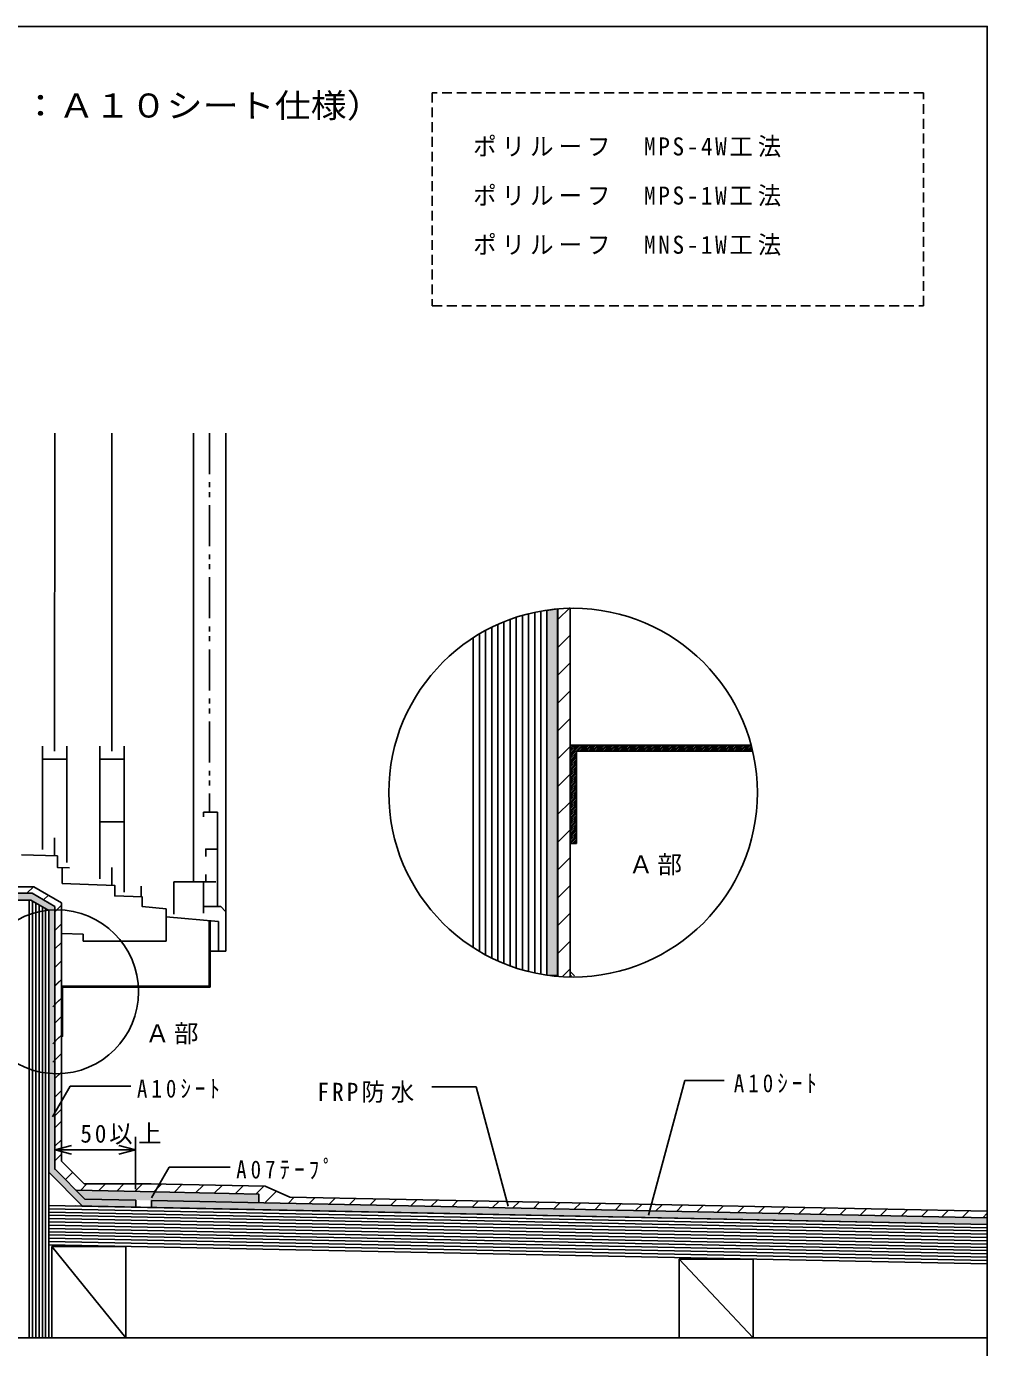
# Model space of a CAD drawing. Units: millimetres, scale not verified. Extents: x -456 to 445, y -620 to 665.
# Drawn here: x -142 to 445, y -141 to 665 of the extents above; entities that cross this region are included whole.
import ezdxf
from ezdxf.enums import TextEntityAlignment as Align

# ---------------------------------------------------------------- set-up
doc = ezdxf.new("R2010")
doc.units = ezdxf.units.MM
doc.header["$LTSCALE"] = 5
doc.linetypes.add('DASHED1', pattern=[1.8, 1.2, -0.6])
doc.linetypes.add('DOUBLE_CHAIN1', pattern=[8.8, 5, -1, 0.6, -0.6, 0.6, -1])
for name, color, linetype in [('0-0_境界寸法', 7, 'Continuous'), ('A-0', 4, 'Continuous'), ('A-9', 7, 'DASHED1'), ('F-0', 2, 'Continuous')]:
    doc.layers.add(name, color=color, linetype=linetype)
doc.styles.add('ＭＳ ゴシック', font='')
doc.styles.get('ＭＳ ゴシック').set_extended_font_data('MS Gothic')

msp = doc.modelspace()

# ---------------------------------------------------------------- linework, layer by layer
at = {"layer": 'A-0', "color": 7}
for p, q in [((-125.018, 223.262), (-125.017, 417.295)), ((-90.02, 223.262), (-90.019, 417.295)), ((-132.52, 226.262), (-132.522, 163.262)), ((-117.522, 226.262), (-117.523, 155.261)), ((-97.522, 226.262), (-97.524, 145.261)), ((-82.521, 226.262), (-82.522, 137.261)), ((-117.522, 218.262), (-132.52, 218.262)), ((-82.521, 218.262), (-97.522, 218.262)), ((-82.522, 180.062), (-97.524, 180.062)), ((-125.022, 170.262), (-125.022, 159.32)), ((-123.319, 159.261), (-145.318, 160.029)), ((-90.021, 152.261), (-90.021, 141.321)), ((-32.822, 147.936), (-32.822, 143.473)), ((-72.22, 140.762), (-72.22, 134.285)), ((-34.123, 124.437), (-34.123, 143.437)), ((-57.023, 127.064), (-57.023, 107.261)), ((-34.123, 128.437), (-23.622, 128.437)), ((-23.622, 128.437), (-20.624, 125.437)), ((-107.524, 111.51), (-120.823, 111.974)), ((-107.524, 107.261), (-107.524, 111.51)), ((-57.023, 107.261), (-107.524, 107.261)), ((-30.022, 101.262), (-20.523, 101.262)), ((-126.663, -134.738), (-126.663, -78.963)), ((-81.663, -78.963), (-126.663, -78.963)), ((-81.663, -134.738), (-81.663, -78.963)), ((256.337, -134.738), (256.337, -86.706)), ((301.337, -86.706), (256.337, -86.706)), ((301.337, -86.706), (301.337, -134.738))]:
    msp.add_line(p, q, dxfattribs=at)
at = {"layer": 'A-0'}
for p, q in [((-40.315, 417.295), (-40.315, 143.437)), ((-20.523, 417.295), (-20.523, 101.262)), ((164.296, 307.063), (164.296, 88.729)), ((168.047, 307.928), (168.047, 87.863)), ((171.796, 308.661), (171.796, 87.131)), ((189.753, 310.98), (182.253, 303.48)), ((141.796, 298.831), (141.796, 96.96)), ((145.546, 300.592), (145.546, 95.2)), ((149.297, 302.188), (149.297, 93.603)), ((156.796, 304.916), (156.796, 90.875)), ((160.546, 306.06), (160.546, 89.732)), ((134.297, 294.779), (134.297, 101.012)), ((138.046, 296.897), (138.046, 98.894)), ((189.753, 294.01), (182.253, 286.51)), ((189.753, 277.039), (182.253, 269.539)), ((189.753, 260.069), (182.253, 252.569)), ((189.753, 243.098), (182.253, 235.598)), ((189.753, 226.128), (182.253, 218.628)), ((189.753, 209.157), (182.253, 201.657)), ((189.753, 192.186), (182.253, 184.687)), ((189.753, 175.216), (182.253, 167.716)), ((189.753, 158.246), (182.253, 150.745)), ((-120.521, 142.387), (-120.521, 152.163)), ((-142.013, 136.462), (-138.013, 140.462)), ((189.753, 141.275), (182.253, 133.775)), ((-139.542, 132.262), (-128.522, 125.9)), ((-138.523, 131.674), (-138.523, -134.738)), ((-136.523, 130.519), (-136.523, -134.738)), ((-134.523, 129.364), (-134.523, -134.738)), ((-128.879, 135.344), (-131.807, 132.416)), ((-124.823, 125.148), (-120.823, 129.148)), ((-132.523, 128.21), (-132.523, -134.738)), ((-130.523, 127.055), (-130.523, -134.738)), ((-128.522, 125.9), (-128.522, 111.974)), ((-124.823, 111.974), (-124.823, 128.383)), ((189.753, 124.304), (182.253, 116.804)), ((-124.823, 113.834), (-120.823, 117.835)), ((-124.823, 102.521), (-120.823, 106.521)), ((-124.823, 102.521), (-120.823, 106.521)), ((189.753, 107.334), (182.253, 99.834)), ((-124.823, 91.207), (-120.823, 95.207)), ((-124.823, 91.207), (-120.823, 95.207)), ((-124.823, 91.251), (-122.173, 93.9)), ((189.753, 90.363), (184.869, 85.48)), ((-124.823, 79.894), (-120.823, 83.893)), ((-124.823, 79.894), (-120.823, 83.893)), ((-124.823, 79.937), (-122.173, 82.587)), ((-124.823, 79.937), (-122.173, 82.587)), ((189.753, 86.121), (189.377, 85.744)), ((-124.823, 68.58), (-120.823, 72.58)), ((-126.173, 67.273), (-122.173, 71.273)), ((-124.823, 68.623), (-122.173, 71.273)), ((-124.823, 68.623), (-122.173, 71.273)), ((-124.823, 57.266), (-120.823, 61.266)), ((-124.823, 57.309), (-122.173, 59.959)), ((-124.823, 57.309), (-122.173, 59.959)), ((-124.823, 57.309), (-122.173, 59.959)), ((-126.173, 44.646), (-122.173, 48.645)), ((-124.823, 45.952), (-120.823, 49.952)), ((-124.823, 45.952), (-120.823, 49.952)), ((-124.823, 45.996), (-122.173, 48.645)), ((-124.823, 45.996), (-122.173, 48.645)), ((-124.823, 45.996), (-122.173, 48.645)), ((-126.173, 33.332), (-120.823, 38.682)), ((-124.823, 34.639), (-120.823, 38.639)), ((-124.823, 34.682), (-122.173, 37.332)), ((-124.823, 34.682), (-122.173, 37.332)), ((-124.823, 23.369), (-120.823, 27.368)), ((-124.823, 23.369), (-122.173, 26.018)), ((-115.608, 18.835), (-126.43, 0.089)), ((-115.608, 18.835), (-78.504, 18.835)), ((105.192, 18.392), (132.301, 18.392)), ((151.805, -54.397), (132.301, 18.392)), ((237.626, -59.933), (259.62, 22.152)), ((259.62, 22.152), (283.647, 22.152)), ((-124.823, 12.055), (-120.823, 16.055)), ((-124.823, 12.055), (-122.173, 14.705)), ((-124.823, 12.055), (-122.173, 14.705)), ((-124.823, 0.741), (-120.823, 4.741)), ((-124.823, 0.741), (-122.173, 3.391)), ((-124.823, -6.585), (-120.823, -2.585)), ((-124.823, -17.899), (-120.823, -13.899)), ((-75.769, -12.064), (-75.769, -44.064)), ((-124.823, -26.693), (-120.823, -22.693)), ((-124.769, -20.131), (-114.769, -17.451)), ((-124.769, -20.131), (-75.769, -20.131)), ((-124.769, -20.131), (-114.769, -22.811)), ((-75.769, -20.131), (-85.769, -17.451)), ((-75.769, -20.131), (-85.769, -22.811)), ((-55.042, -30.65), (-65.864, -49.396)), ((-55.042, -30.65), (-17.938, -30.65)), ((-118.397, -38.218), (-114.035, -33.857)), ((-109.29, -44.825), (-105.355, -40.889)), ((-98.208, -45.056), (-94.041, -40.889)), ((-87.125, -45.287), (-82.728, -40.889)), ((-76.043, -45.519), (-71.414, -40.889)), ((-64.513, -45.759), (-59.772, -41.018)), ((-52.046, -46.019), (-47.296, -41.27)), ((-38.95, -46.293), (-34.192, -41.535)), ((-27.561, -46.53), (-22.796, -41.765)), ((-14.642, -46.8), (-9.869, -42.027)), ((-2.175, -47.06), (2.606, -42.279)), ((3.294, -52.355), (10.335, -45.314)), ((444.375, -67.594), (-128.522, -56.012)), ((-57.154, -51.128), (-57.154, -51.128)), ((-19.75, -51.908), (-19.705, -51.862)), ((-7.283, -52.168), (-7.238, -52.124)), ((17.653, -52.688), (21.302, -49.039)), ((30.121, -52.948), (33.778, -49.291)), ((42.588, -53.209), (46.254, -49.543)), ((55.056, -53.469), (58.729, -49.796)), ((67.524, -53.729), (71.205, -50.048)), ((79.992, -53.989), (83.681, -50.3)), ((92.459, -54.249), (96.157, -50.552)), ((104.927, -54.51), (108.632, -50.804)), ((117.395, -54.77), (121.108, -51.056)), ((129.863, -55.03), (133.584, -51.309)), ((142.331, -55.29), (146.06, -51.561)), ((154.799, -55.55), (158.535, -51.813)), ((167.266, -55.81), (171.011, -52.066)), ((179.734, -56.07), (183.487, -52.318)), ((192.202, -56.33), (195.962, -52.57)), ((204.67, -56.591), (208.438, -52.822)), ((217.137, -56.851), (220.914, -53.074)), ((229.605, -57.111), (233.389, -53.326)), ((242.073, -57.371), (245.865, -53.579)), ((254.541, -57.631), (258.341, -53.831)), ((267.008, -57.891), (270.817, -54.083)), ((279.476, -58.152), (283.292, -54.335)), ((291.944, -58.412), (295.768, -54.588)), ((304.412, -58.672), (308.244, -54.84)), ((316.879, -58.932), (320.719, -55.092)), ((329.347, -59.192), (333.195, -55.344)), ((341.815, -59.453), (345.671, -55.596)), ((354.283, -59.712), (358.147, -55.849)), ((366.75, -59.973), (370.622, -56.101)), ((379.218, -60.233), (383.098, -56.353)), ((444.375, -69.594), (-128.522, -58.012)), ((444.375, -71.594), (-128.522, -60.013)), ((444.375, -73.594), (-128.522, -62.013)), ((444.375, -75.595), (-128.522, -64.013)), ((391.686, -60.493), (395.574, -56.605)), ((404.154, -60.753), (408.05, -56.857)), ((416.622, -61.013), (420.525, -57.109)), ((429.089, -61.273), (433.001, -57.362)), ((441.557, -61.534), (444.375, -58.716)), ((444.375, -79.595), (-128.522, -68.014)), ((444.375, -81.596), (-128.522, -70.014)), ((444.375, -83.596), (-128.522, -72.015)), ((444.375, -85.597), (-128.522, -74.015)), ((444.375, -87.597), (-128.522, -76.016)), ((-81.663, -134.738), (-126.663, -78.963)), ((256.337, -86.706), (301.337, -134.738))]:
    msp.add_line(p, q, dxfattribs=at)
at = {"layer": 'A-0', "color": 7, "linetype": 'DOUBLE_CHAIN1'}
msp.add_line((-30.419, 417.295), (-30.419, 185.937), dxfattribs=at)
at = {"layer": 'A-0', "color": 3}
for p, q in [((175.546, 309.048), (175.546, 86.53)), ((153.046, 303.628), (153.046, 92.164)), ((130.547, 292.466), (130.547, 103.326)), ((189.753, 219.739), (196.956, 226.943)), ((189.753, 220.8), (195.896, 226.943)), ((189.753, 221.861), (194.835, 226.943)), ((189.753, 222.921), (193.774, 226.943)), ((189.753, 223.982), (192.714, 226.943)), ((189.753, 225.043), (191.653, 226.943)), ((189.753, 226.103), (190.592, 226.943)), ((300.164, 226.943), (189.753, 226.943)), ((194.267, 223.193), (198.017, 226.943)), ((195.328, 223.193), (199.078, 226.943)), ((196.388, 223.193), (200.138, 226.943)), ((197.449, 223.193), (201.199, 226.943)), ((198.509, 223.193), (202.26, 226.943)), ((199.57, 223.193), (203.32, 226.943)), ((200.631, 223.193), (204.381, 226.943)), ((201.691, 223.193), (205.442, 226.943)), ((202.752, 223.193), (206.502, 226.943)), ((203.813, 223.193), (207.563, 226.943)), ((204.873, 223.193), (208.624, 226.943)), ((205.934, 223.193), (209.684, 226.943)), ((206.995, 223.193), (210.745, 226.943)), ((208.055, 223.193), (211.805, 226.943)), ((209.116, 223.193), (212.866, 226.943)), ((210.177, 223.193), (213.927, 226.943)), ((211.237, 223.193), (214.987, 226.943)), ((212.298, 223.193), (216.048, 226.943)), ((213.359, 223.193), (217.109, 226.943)), ((214.419, 223.193), (218.169, 226.943)), ((215.48, 223.193), (219.23, 226.943)), ((216.541, 223.193), (220.291, 226.943)), ((217.601, 223.193), (221.351, 226.943)), ((218.662, 223.193), (222.412, 226.943)), ((219.723, 223.193), (223.473, 226.943)), ((220.783, 223.193), (224.533, 226.943)), ((221.844, 223.193), (225.594, 226.943)), ((222.905, 223.193), (226.655, 226.943)), ((223.965, 223.193), (227.715, 226.943)), ((225.026, 223.193), (228.776, 226.943)), ((226.087, 223.193), (229.837, 226.943)), ((227.147, 223.193), (230.897, 226.943)), ((228.208, 223.193), (231.958, 226.943)), ((229.269, 223.193), (233.019, 226.943)), ((230.329, 223.193), (234.079, 226.943)), ((231.39, 223.193), (235.14, 226.943)), ((232.451, 223.193), (236.201, 226.943)), ((233.511, 223.193), (237.261, 226.943)), ((234.572, 223.193), (238.322, 226.943)), ((235.633, 223.193), (239.383, 226.943)), ((236.693, 223.193), (240.443, 226.943)), ((237.754, 223.193), (241.504, 226.943)), ((238.815, 223.193), (242.565, 226.943)), ((239.875, 223.193), (243.625, 226.943)), ((240.936, 223.193), (244.686, 226.943)), ((241.997, 223.193), (245.747, 226.943)), ((243.057, 223.193), (246.807, 226.943)), ((244.118, 223.193), (247.868, 226.943)), ((245.179, 223.193), (248.929, 226.943)), ((246.239, 223.193), (249.989, 226.943)), ((247.3, 223.193), (251.05, 226.943)), ((248.361, 223.193), (252.111, 226.943)), ((249.421, 223.193), (253.171, 226.943)), ((250.482, 223.193), (254.232, 226.943)), ((251.543, 223.193), (255.293, 226.943)), ((252.603, 223.193), (256.353, 226.943)), ((253.664, 223.193), (257.414, 226.943)), ((254.725, 223.193), (258.475, 226.943)), ((255.785, 223.193), (259.535, 226.943)), ((256.846, 223.193), (260.596, 226.943)), ((257.907, 223.193), (261.657, 226.943)), ((258.967, 223.193), (262.717, 226.943)), ((260.028, 223.193), (263.778, 226.943)), ((261.088, 223.193), (264.839, 226.943)), ((262.149, 223.193), (265.899, 226.943)), ((263.21, 223.193), (266.96, 226.943)), ((264.27, 223.193), (268.021, 226.943)), ((265.331, 223.193), (269.081, 226.943)), ((266.392, 223.193), (270.142, 226.943)), ((267.452, 223.193), (271.203, 226.943)), ((268.513, 223.193), (272.263, 226.943)), ((269.574, 223.193), (273.324, 226.943)), ((270.634, 223.193), (274.384, 226.943)), ((271.695, 223.193), (275.445, 226.943)), ((272.756, 223.193), (276.506, 226.943)), ((273.816, 223.193), (277.566, 226.943)), ((274.877, 223.193), (278.627, 226.943)), ((275.938, 223.193), (279.688, 226.943)), ((276.998, 223.193), (280.748, 226.943)), ((278.059, 223.193), (281.809, 226.943)), ((279.12, 223.193), (282.87, 226.943)), ((280.18, 223.193), (283.93, 226.943)), ((281.241, 223.193), (284.991, 226.943)), ((282.302, 223.193), (286.052, 226.943)), ((283.362, 223.193), (287.112, 226.943)), ((284.423, 223.193), (288.173, 226.943)), ((285.484, 223.193), (289.234, 226.943)), ((286.544, 223.193), (290.294, 226.943)), ((287.605, 223.193), (291.355, 226.943)), ((288.666, 223.193), (292.416, 226.943)), ((289.726, 223.193), (293.476, 226.943)), ((290.787, 223.193), (294.537, 226.943)), ((291.848, 223.193), (295.598, 226.943)), ((292.908, 223.193), (296.658, 226.943)), ((293.969, 223.193), (297.719, 226.943)), ((295.03, 223.193), (298.78, 226.943)), ((296.09, 223.193), (299.84, 226.943)), ((297.151, 223.193), (300.318, 226.36)), ((189.753, 218.679), (193.503, 222.429)), ((189.753, 217.618), (193.503, 221.368)), ((189.753, 216.557), (193.503, 220.307)), ((189.753, 215.497), (193.503, 219.247)), ((189.753, 214.436), (193.503, 218.186)), ((193.503, 223.193), (193.503, 166.943)), ((301.097, 223.193), (193.503, 223.193)), ((298.212, 223.193), (300.535, 225.516)), ((299.272, 223.193), (300.747, 224.667)), ((300.333, 223.193), (300.953, 223.812)), ((189.753, 213.376), (193.503, 217.125)), ((189.753, 212.315), (193.503, 216.065)), ((189.753, 211.254), (193.503, 215.004)), ((189.753, 210.194), (193.503, 213.943)), ((189.753, 209.133), (193.503, 212.883)), ((189.753, 208.072), (193.503, 211.822)), ((189.753, 207.012), (193.503, 210.761)), ((189.753, 205.951), (193.503, 209.701)), ((189.753, 204.89), (193.503, 208.64)), ((189.753, 203.83), (193.503, 207.579)), ((189.753, 202.769), (193.503, 206.519)), ((189.753, 201.708), (193.503, 205.458)), ((189.753, 200.648), (193.503, 204.397)), ((189.753, 199.587), (193.503, 203.337)), ((189.753, 198.526), (193.503, 202.276)), ((189.753, 197.466), (193.503, 201.215)), ((189.753, 196.405), (193.503, 200.155)), ((189.753, 195.344), (193.503, 199.094)), ((189.753, 194.284), (193.503, 198.033)), ((189.753, 193.223), (193.503, 196.973)), ((189.753, 192.162), (193.503, 195.912)), ((189.753, 191.102), (193.503, 194.851)), ((189.753, 190.041), (193.503, 193.791)), ((189.753, 188.98), (193.503, 192.73)), ((189.753, 187.92), (193.503, 191.669)), ((189.753, 186.859), (193.503, 190.609)), ((189.753, 185.798), (193.503, 189.548)), ((189.753, 184.737), (193.503, 188.487)), ((189.753, 183.677), (193.503, 187.427)), ((189.753, 182.616), (193.503, 186.366)), ((189.753, 181.555), (193.503, 185.305)), ((189.753, 180.495), (193.503, 184.245)), ((189.753, 179.434), (193.503, 183.184)), ((189.753, 178.373), (193.503, 182.123)), ((189.753, 177.313), (193.503, 181.063)), ((189.753, 176.252), (193.503, 180.002)), ((189.753, 175.191), (193.503, 178.942)), ((189.753, 174.131), (193.503, 177.881)), ((189.753, 173.07), (193.503, 176.82)), ((189.753, 172.009), (193.503, 175.76)), ((189.753, 170.949), (193.503, 174.699)), ((189.753, 169.888), (193.503, 173.638)), ((189.753, 168.827), (193.503, 172.578)), ((189.753, 167.767), (193.503, 171.517)), ((189.989, 166.943), (193.503, 170.456)), ((191.05, 166.943), (193.503, 169.396)), ((189.753, 166.943), (193.503, 166.943)), ((192.111, 166.943), (193.503, 168.335)), ((193.171, 166.943), (193.503, 167.274)), ((-139.542, 132.262), (-257.523, 132.262)), ((-138.816, 136.462), (-247.522, 136.462)), ((-140.523, 132.262), (-140.523, -134.738)), ((-139.542, 132.262), (-128.522, 125.9)), ((-138.816, 136.462), (-124.823, 128.383)), ((-124.823, 111.974), (-124.823, 128.481)), ((-30.622, 119.703), (-30.622, 79.861)), ((-30.022, 119.703), (-30.022, 79.261)), ((-124.823, -31.994), (-124.823, 111.974)), ((-120.823, 49.261), (-120.823, 79.861)), ((-30.622, 79.861), (-120.823, 79.861)), ((-30.022, 79.261), (-120.823, 79.261)), ((-106.615, -50.095), (-124.769, -31.941)), ((-107.94, -54.428), (-128.393, -33.975)), ((-111.976, -44.769), (-72.755, -45.587)), ((444.375, -65.593), (-128.522, -54.012)), ((-106.615, -50.095), (-75.476, -50.745)), ((-75.48, -50.745), (-75.476, -50.745)), ((-75.48, -50.745), (-75.48, -55.084)), ((444.375, -77.595), (-128.522, -66.013)), ((444.375, -89.597), (-128.522, -78.016)), ((-415.5, -134.738), (444.375, -134.738))]:
    msp.add_line(p, q, dxfattribs=at)
at = {"layer": 'A-0', "color": 2}
for p, q in [((182.253, 310.017), (182.253, 85.775)), ((189.753, 310.383), (189.753, 85.507)), ((-232.523, 140.462), (-137.744, 140.462)), ((-137.744, 140.462), (-120.823, 130.692)), ((-120.823, 111.974), (-120.823, 130.692)), ((-120.823, 111.974), (-120.823, -27.07)), ((-107.003, -40.889), (-120.823, -27.07)), ((-107.003, -40.889), (-75.902, -40.889)), ((-75.902, -40.889), (-66.149, -40.889)), ((-65.98, -50.943), (-65.98, -55.238)), ((-65.979, -50.943), (444.375, -61.593)), ((18.628, -48.985), (444.455, -57.593)), ((444.375, -53.21), (444.544, -53.214))]:
    msp.add_line(p, q, dxfattribs=at)
at = {"layer": 'A-0', "color": 5}
for p, q in [((192.443, 86.028), (190.053, 88.419)), ((190.511, 85.84), (190.053, 86.297))]:
    msp.add_line(p, q, dxfattribs=at)
at = {"layer": 'A-0'}
msp.add_lwpolyline([(175.546, 309.048), (175.546, 86.53), (181.953, 86.297), (181.953, 309.992)], close=True, dxfattribs=at)
at = {"layer": 'A-0', "color": 7}
for points in [[(-34.123, 183.137), (-34.123, 185.937), (-25.623, 185.937), (-25.623, 128.437)], [(-32.822, 158.936), (-32.822, 163.436), (-25.623, 163.436)], [(-116.021, 152.006), (-123.319, 152.261), (-123.319, 159.261)], [(-57.023, 127.064), (-71.521, 128.334), (-71.521, 134.261), (-88.321, 134.847), (-88.321, 141.261), (-120.521, 142.387)], [(-26.624, 143.437), (-52.221, 143.437), (-52.221, 123.738)], [(-25.021, 101.262), (-25.021, 119.266), (-57.023, 122.064)], [(-112.393, -54.338), (444.375, -65.593), (444.375, -61.593)]]:
    msp.add_lwpolyline(points, dxfattribs=at)
at = {"layer": 'A-0'}
for points in [[(-247.522, 136.462), (-247.522, 132.262), (-139.542, 132.262)], [(-124.823, 128.383), (-138.816, 136.462), (-247.522, 136.462)]]:
    msp.add_lwpolyline(points, dxfattribs=at)
at = {"layer": 'A-0', "color": 3}
for points in [[(-139.542, 132.262), (-128.522, 125.9), (-128.522, -134.738)], [(-120.823, 49.261), (-120.223, 49.261), (-120.223, 79.261)], [(-72.871, -45.585), (-0.46, -47.096), (-0.46, -52.295)]]:
    msp.add_lwpolyline(points, dxfattribs=at)
at = {"layer": 'A-0', "color": 2}
msp.add_lwpolyline([(-67.046, -40.871), (3.52, -42.297), (18.628, -48.985)], dxfattribs=at)
at = {"layer": 'A-0', "color": 7}
for centre, radius in [((191.478, 197.896), 112.5), ((-123.769, 76.391), 50)]:
    msp.add_circle(centre, radius, dxfattribs=at)
for points in [[(181.953, 309.992), (175.546, 309.048), (181.953, 86.297), (175.546, 86.53)], [(-247.522, 136.462), (-247.522, 132.262), (-138.816, 136.462), (-139.542, 132.262)], [(-138.816, 136.462), (-139.542, 132.262), (-124.823, 128.383), (-128.522, 125.9)], [(-128.522, 125.9), (-128.393, -33.975), (-124.823, 128.383), (-124.823, -31.994)], [(-107.94, -54.428), (-124.769, -31.941), (-128.393, -33.975)], [(-107.94, -54.428), (-106.615, -50.095), (-124.769, -31.941)], [(-107.94, -54.428), (-75.48, -50.745), (-106.615, -50.095)], [(-107.94, -54.428), (-75.48, -55.084), (-75.48, -50.745)], [(-65.979, -50.943), (-65.98, -55.238), (444.375, -61.593), (444.375, -65.593)]]:
    msp.add_solid(points, dxfattribs=at)
at = {"layer": 'A-0', "color": 9}
msp.add_solid([(-111.941, -44.77), (-106.615, -50.095), (-0.46, -47.096), (-0.46, -52.295)], dxfattribs=at)
at = {"layer": 'A-9'}
msp.add_line((105.493, 495.041), (405.493, 495.041), dxfattribs=at)
msp.add_lwpolyline([(405.493, 495.041), (405.493, 625.041), (105.493, 625.041), (105.493, 495.041)], dxfattribs=at)
at = {"layer": 'F-0'}
msp.add_lwpolyline([(-455.625, -619.525), (-455.625, 665.475), (444.375, 665.475), (444.375, -619.525)], close=True, dxfattribs=at)

# ---------------------------------------------------------------- texts
at = {"layer": '0-0_境界寸法', "style": 'ＭＳ ゴシック', "width": 1.1}
msp.add_text('２－１\u3000サッシ廻り（立上り：Ａ１０シート仕様）', height=14.66, dxfattribs=at).set_placement((-430.625, 605.475), align=Align.BOTTOM_LEFT)
at = {"layer": 'A-0', "color": 7, "char_height": 11, "attachment_point": 7, "style": 'ＭＳ ゴシック'}
for s, insert in [('\\T1.17;Ａ部', (225.435, 147.376)), ('\\T1.17;Ａ部', (-69.763, 44.27)), ('\\T1.39;\\W0.85;A10ｼｰﾄ', (289.61, 14.652)), ('\\T1.39;\\W0.85;A10ｼｰﾄ', (-74.78, 11.387)), ('\\T1.26;\\W0.95;FRP防水', (35.357, 8.609)), ('\\T1.24;\\W0.95;50以上', (-109.35, -16.908)), ('\\T1.39;\\W0.85;A07ﾃｰﾌﾟ', (-14.215, -38.098))]:
    msp.add_mtext(s, dxfattribs=dict(at, insert=insert))
at = {"layer": 'A-9', "char_height": 11, "attachment_point": 7, "style": 'ＭＳ ゴシック'}
for s, insert in [('\\T1.22;\\W0.95;ポリルーフ\u3000MPS-4W工法', (130.49, 585.522)), ('\\T1.22;\\W0.95;ポリルーフ\u3000MPS-1W工法', (130.49, 555.522)), ('\\T1.22;\\W0.95;ポリルーフ\u3000MNS-1W工法', (130.49, 525.522))]:
    msp.add_mtext(s, dxfattribs=dict(at, insert=insert))

doc.saveas('drawing.dxf')
